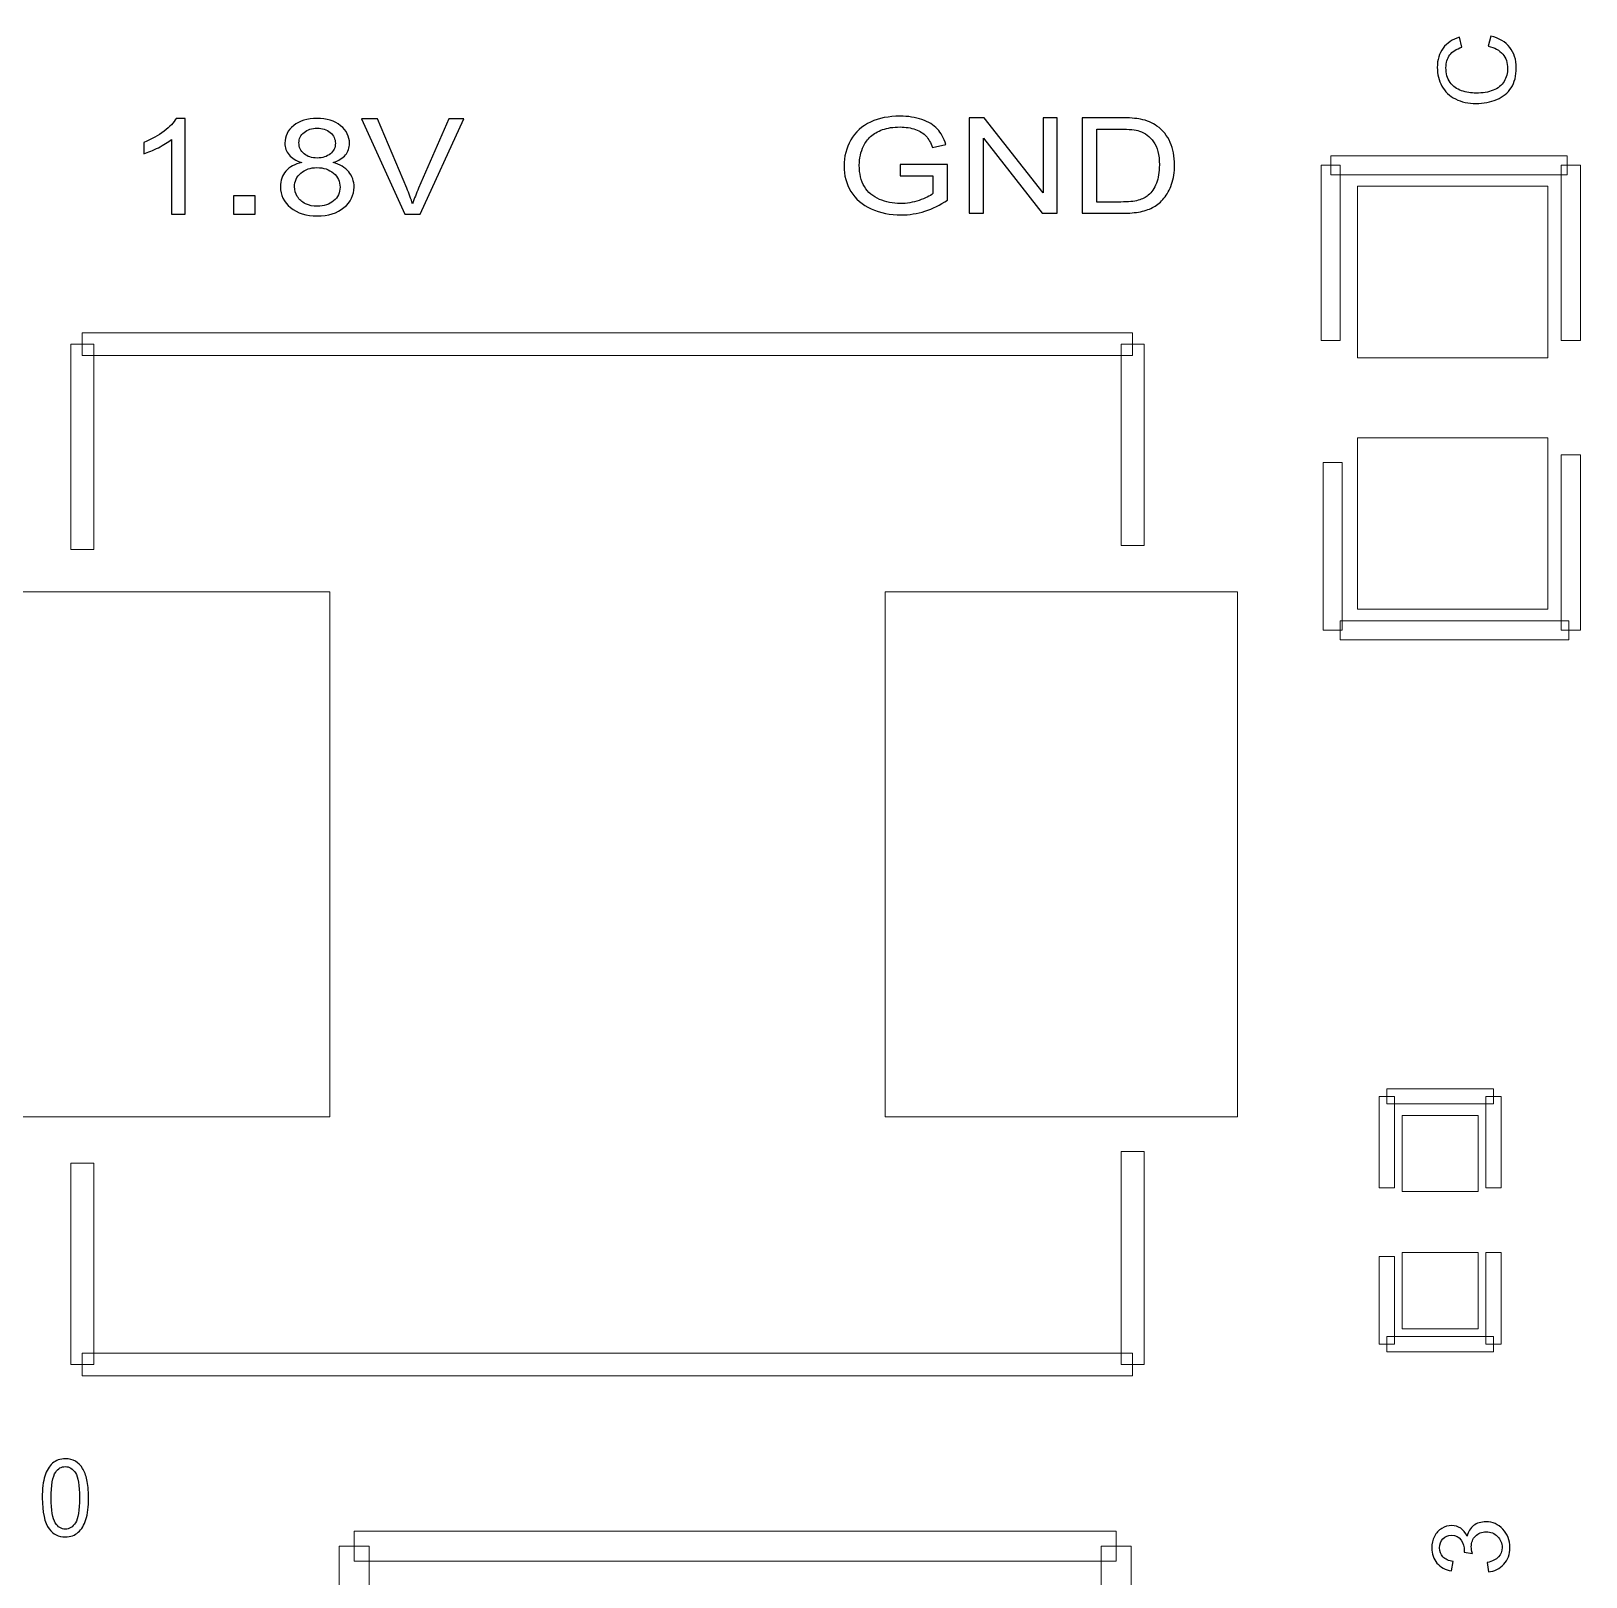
# Model space of a CAD drawing. Header units: millimetres. Extents: x -86 to 67, y -55 to 52.
# Drawn here: x -39.84 to -29.48, y -35.73 to -25.42 of the extents above; entities that cross this region are included whole.
import ezdxf

# ---------------------------------------------------------------- set-up
doc = ezdxf.new("R2010")
doc.units = ezdxf.units.MM
doc.header["$MEASUREMENT"] = 0
for name, color, linetype in [('BG_OUTLINE', 7, 'Continuous'), ('BG_SILKSCREEN_TOP', 7, 'Continuous'), ('PG_SILKSCREEN_TOP', 7, 'Continuous'), ('PIN_TOP', 7, 'Continuous'), ('RD_SILKSCREEN_TOP', 7, 'Continuous')]:
    doc.layers.add(name, color=color, linetype=linetype)

msp = doc.modelspace()

# ---------------------------------------------------------------- linework, layer by layer
at = {"layer": 'BG_OUTLINE', "color": 3, "lineweight": 9}
msp.add_open_spline([(-60.0926, 34.7331), (-60.0926, 34.7331), (63.7724, 34.7331), (63.7724, 34.7331), (63.7724, 34.7331), (64.585, 34.7336), (65.3646, 34.4113), (65.9396, 33.837), (65.9396, 33.837), (66.5146, 33.2627), (66.8379, 32.4797), (66.8384, 31.667), (66.8384, 31.667), (66.8384, 31.667), (66.8412, -52.28), (66.8412, -52.28), (66.8412, -52.28), (66.8412, -52.28), (66.8384, -52.1933), (66.8384, -52.1933), (66.8384, -52.1933), (66.8389, -53.006), (66.5166, -53.7856), (65.9424, -54.3606), (65.9424, -54.3606), (65.3681, -54.9356), (64.585, -55.2589), (63.7724, -55.2594), (63.7724, -55.2594), (63.7724, -55.2594), (-60.1869, -55.2594), (-60.1869, -55.2594), (-60.1869, -55.2594), (-60.1869, -55.2594), (-60.0853, -55.2518), (-60.0853, -55.2518), (-60.0853, -55.2518), (-60.8979, -55.2523), (-61.6775, -54.9299), (-62.2525, -54.3557), (-62.2525, -54.3557), (-62.8275, -53.7814), (-63.1508, -52.9984), (-63.1513, -52.1857), (-63.1513, -52.1857), (-63.1513, -52.1857), (-63.1587, 31.667), (-63.1587, 31.667), (-63.1587, 31.667), (-63.1592, 32.4797), (-62.8369, 33.2593), (-62.2626, 33.8343), (-62.2626, 33.8343), (-61.6883, 34.4093), (-60.9053, 34.7326), (-60.0926, 34.7331)], degree=3, knots=[0, 0, 0, 0, 0.0714286, 0.0714286, 0.0714286, 0.0714286, 0.1428571, 0.1428571, 0.1428571, 0.1428571, 0.2142857, 0.2142857, 0.2142857, 0.2142857, 0.2857143, 0.2857143, 0.2857143, 0.2857143, 0.3571429, 0.3571429, 0.3571429, 0.3571429, 0.4285714, 0.4285714, 0.4285714, 0.4285714, 0.5, 0.5, 0.5, 0.5, 0.5714286, 0.5714286, 0.5714286, 0.5714286, 0.6428571, 0.6428571, 0.6428571, 0.6428571, 0.7142857, 0.7142857, 0.7142857, 0.7142857, 0.7857143, 0.7857143, 0.7857143, 0.7857143, 0.8571429, 0.8571429, 0.8571429, 0.8571429, 0.9285714, 0.9285714, 0.9285714, 0.9285714, 1, 1, 1, 1], dxfattribs=at)
at = {"layer": 'BG_SILKSCREEN_TOP', "color": 2}
for points, knots in [([(-38.8134, -26.6455), (-38.8134, -26.6455), (-38.9049, -26.6455), (-38.9049, -26.6455), (-38.9049, -26.6455), (-38.9049, -26.6455), (-38.9049, -26.1477), (-38.9049, -26.1477), (-38.9049, -26.1477), (-38.9269, -26.1656), (-38.9558, -26.1835), (-38.9916, -26.2014), (-38.9916, -26.2014), (-39.0274, -26.2194), (-39.0595, -26.2329), (-39.088, -26.2417), (-39.088, -26.2417), (-39.088, -26.2417), (-39.088, -26.1663), (-39.088, -26.1663), (-39.088, -26.1663), (-39.0368, -26.1457), (-38.9921, -26.1208), (-38.9538, -26.0917), (-38.9538, -26.0917), (-38.9156, -26.0623), (-38.8883, -26.034), (-38.8723, -26.0065), (-38.8723, -26.0065), (-38.8723, -26.0065), (-38.8134, -26.0065), (-38.8134, -26.0065), (-38.8134, -26.0065), (-38.8134, -26.0065), (-38.8134, -26.6455), (-38.8134, -26.6455)], [0, 0, 0, 0, 0.1111111, 0.1111111, 0.1111111, 0.1111111, 0.2222222, 0.2222222, 0.2222222, 0.2222222, 0.3333333, 0.3333333, 0.3333333, 0.3333333, 0.4444444, 0.4444444, 0.4444444, 0.4444444, 0.5555556, 0.5555556, 0.5555556, 0.5555556, 0.6666667, 0.6666667, 0.6666667, 0.6666667, 0.7777778, 0.7777778, 0.7777778, 0.7777778, 0.8888889, 0.8888889, 0.8888889, 0.8888889, 1, 1, 1, 1]), ([(-38.0363, -26.3004), (-38.0742, -26.2886), (-38.1023, -26.2717), (-38.1208, -26.2496), (-38.1208, -26.2496), (-38.139, -26.2277), (-38.1482, -26.2013), (-38.1482, -26.1706), (-38.1482, -26.1706), (-38.1482, -26.1242), (-38.1288, -26.0854), (-38.0897, -26.0539), (-38.0897, -26.0539), (-38.0507, -26.0223), (-37.9989, -26.0065), (-37.9342, -26.0065), (-37.9342, -26.0065), (-37.8691, -26.0065), (-37.8167, -26.0226), (-37.7769, -26.0549), (-37.7769, -26.0549), (-37.7374, -26.0872), (-37.7176, -26.1265), (-37.7176, -26.1728), (-37.7176, -26.1728), (-37.7176, -26.2023), (-37.7266, -26.228), (-37.7447, -26.2499), (-37.7447, -26.2499), (-37.7628, -26.2717), (-37.7903, -26.2886), (-37.8273, -26.3004), (-37.8273, -26.3004), (-37.7816, -26.3132), (-37.7468, -26.3336), (-37.7228, -26.3621), (-37.7228, -26.3621), (-37.699, -26.3904), (-37.687, -26.4243), (-37.687, -26.4636), (-37.687, -26.4636), (-37.687, -26.5181), (-37.7095, -26.5637), (-37.7545, -26.6008), (-37.7545, -26.6008), (-37.7996, -26.6378), (-37.859, -26.6563), (-37.9326, -26.6563), (-37.9326, -26.6563), (-38.0063, -26.6563), (-38.0654, -26.6378), (-38.1105, -26.6006), (-38.1105, -26.6006), (-38.1556, -26.5634), (-38.1782, -26.517), (-38.1782, -26.4615), (-38.1782, -26.4615), (-38.1782, -26.4201), (-38.1659, -26.3855), (-38.1412, -26.3575), (-38.1412, -26.3575), (-38.1167, -26.3296), (-38.0817, -26.3105), (-38.0363, -26.3004)], [0, 0, 0, 0, 0.0625, 0.0625, 0.0625, 0.0625, 0.125, 0.125, 0.125, 0.125, 0.1875, 0.1875, 0.1875, 0.1875, 0.25, 0.25, 0.25, 0.25, 0.3125, 0.3125, 0.3125, 0.3125, 0.375, 0.375, 0.375, 0.375, 0.4375, 0.4375, 0.4375, 0.4375, 0.5, 0.5, 0.5, 0.5, 0.5625, 0.5625, 0.5625, 0.5625, 0.625, 0.625, 0.625, 0.625, 0.6875, 0.6875, 0.6875, 0.6875, 0.75, 0.75, 0.75, 0.75, 0.8125, 0.8125, 0.8125, 0.8125, 0.875, 0.875, 0.875, 0.875, 0.9375, 0.9375, 0.9375, 0.9375, 1, 1, 1, 1]), ([(-37.348, -26.6455), (-37.348, -26.6455), (-37.6367, -26.0091), (-37.6367, -26.0091), (-37.6367, -26.0091), (-37.6367, -26.0091), (-37.5299, -26.0091), (-37.5299, -26.0091), (-37.5299, -26.0091), (-37.5299, -26.0091), (-37.3361, -26.4714), (-37.3361, -26.4714), (-37.3361, -26.4714), (-37.3206, -26.5084), (-37.3076, -26.5433), (-37.2971, -26.5756), (-37.2971, -26.5756), (-37.2855, -26.5409), (-37.2721, -26.5062), (-37.2568, -26.4714), (-37.2568, -26.4714), (-37.2568, -26.4714), (-37.0555, -26.0091), (-37.0555, -26.0091), (-37.0555, -26.0091), (-37.0555, -26.0091), (-36.9548, -26.0091), (-36.9548, -26.0091), (-36.9548, -26.0091), (-36.9548, -26.0091), (-37.2468, -26.6455), (-37.2468, -26.6455), (-37.2468, -26.6455), (-37.2468, -26.6455), (-37.348, -26.6455), (-37.348, -26.6455)], [0, 0, 0, 0, 0.1111111, 0.1111111, 0.1111111, 0.1111111, 0.2222222, 0.2222222, 0.2222222, 0.2222222, 0.3333333, 0.3333333, 0.3333333, 0.3333333, 0.4444444, 0.4444444, 0.4444444, 0.4444444, 0.5555556, 0.5555556, 0.5555556, 0.5555556, 0.6666667, 0.6666667, 0.6666667, 0.6666667, 0.7777778, 0.7777778, 0.7777778, 0.7777778, 0.8888889, 0.8888889, 0.8888889, 0.8888889, 1, 1, 1, 1]), ([(-34.0478, -26.389), (-34.0478, -26.389), (-34.0478, -26.3145), (-34.0478, -26.3145), (-34.0478, -26.3145), (-34.0478, -26.3145), (-33.7321, -26.3141), (-33.7321, -26.3141), (-33.7321, -26.3141), (-33.7321, -26.3141), (-33.7321, -26.5501), (-33.7321, -26.5501), (-33.7321, -26.5501), (-33.7805, -26.5831), (-33.8305, -26.6079), (-33.882, -26.6246), (-33.882, -26.6246), (-33.9336, -26.6412), (-33.9865, -26.6495), (-34.0406, -26.6495), (-34.0406, -26.6495), (-34.1139, -26.6495), (-34.1805, -26.6362), (-34.2403, -26.6094), (-34.2403, -26.6094), (-34.3001, -26.5827), (-34.3452, -26.5439), (-34.3758, -26.4933), (-34.3758, -26.4933), (-34.4064, -26.4427), (-34.4216, -26.3861), (-34.4216, -26.3235), (-34.4216, -26.3235), (-34.4216, -26.2616), (-34.4064, -26.2038), (-34.376, -26.1502), (-34.376, -26.1502), (-34.3458, -26.0964), (-34.302, -26.0566), (-34.2451, -26.0305), (-34.2451, -26.0305), (-34.1882, -26.0045), (-34.1225, -25.9915), (-34.0483, -25.9915), (-34.0483, -25.9915), (-33.9945, -25.9915), (-33.9458, -25.9989), (-33.9022, -26.0139), (-33.9022, -26.0139), (-33.8586, -26.0287), (-33.8244, -26.0494), (-33.7998, -26.0761), (-33.7998, -26.0761), (-33.775, -26.1028), (-33.7562, -26.1375), (-33.7432, -26.1803), (-33.7432, -26.1803), (-33.7432, -26.1803), (-33.8322, -26.2012), (-33.8322, -26.2012), (-33.8322, -26.2012), (-33.8435, -26.1687), (-33.8573, -26.1432), (-33.8738, -26.1247), (-33.8738, -26.1247), (-33.8905, -26.1062), (-33.9142, -26.0914), (-33.9452, -26.0803), (-33.9452, -26.0803), (-33.9759, -26.0691), (-34.0103, -26.0635), (-34.0478, -26.0635), (-34.0478, -26.0635), (-34.0929, -26.0635), (-34.1319, -26.0694), (-34.1647, -26.0811), (-34.1647, -26.0811), (-34.1977, -26.0929), (-34.2241, -26.1083), (-34.2445, -26.1274), (-34.2445, -26.1274), (-34.2645, -26.1465), (-34.2802, -26.1674), (-34.2914, -26.1903), (-34.2914, -26.1903), (-34.3104, -26.2296), (-34.3199, -26.2723), (-34.3199, -26.3184), (-34.3199, -26.3184), (-34.3199, -26.3751), (-34.3084, -26.4225), (-34.2856, -26.4608), (-34.2856, -26.4608), (-34.2626, -26.499), (-34.2294, -26.5273), (-34.1855, -26.5458), (-34.1855, -26.5458), (-34.1419, -26.5643), (-34.0955, -26.5737), (-34.0464, -26.5737), (-34.0464, -26.5737), (-34.0035, -26.5737), (-33.9618, -26.5665), (-33.9213, -26.5525), (-33.9213, -26.5525), (-33.8805, -26.5385), (-33.8497, -26.5236), (-33.8287, -26.5076), (-33.8287, -26.5076), (-33.8287, -26.5076), (-33.8287, -26.389), (-33.8287, -26.389), (-33.8287, -26.389), (-33.8287, -26.389), (-34.0478, -26.389), (-34.0478, -26.389)], [0, 0, 0, 0, 0.0344828, 0.0344828, 0.0344828, 0.0344828, 0.0689655, 0.0689655, 0.0689655, 0.0689655, 0.1034483, 0.1034483, 0.1034483, 0.1034483, 0.137931, 0.137931, 0.137931, 0.137931, 0.1724138, 0.1724138, 0.1724138, 0.1724138, 0.2068966, 0.2068966, 0.2068966, 0.2068966, 0.2413793, 0.2413793, 0.2413793, 0.2413793, 0.2758621, 0.2758621, 0.2758621, 0.2758621, 0.3103448, 0.3103448, 0.3103448, 0.3103448, 0.3448276, 0.3448276, 0.3448276, 0.3448276, 0.3793103, 0.3793103, 0.3793103, 0.3793103, 0.4137931, 0.4137931, 0.4137931, 0.4137931, 0.4482759, 0.4482759, 0.4482759, 0.4482759, 0.4827586, 0.4827586, 0.4827586, 0.4827586, 0.5172414, 0.5172414, 0.5172414, 0.5172414, 0.5517241, 0.5517241, 0.5517241, 0.5517241, 0.5862069, 0.5862069, 0.5862069, 0.5862069, 0.6206897, 0.6206897, 0.6206897, 0.6206897, 0.6551724, 0.6551724, 0.6551724, 0.6551724, 0.6896552, 0.6896552, 0.6896552, 0.6896552, 0.7241379, 0.7241379, 0.7241379, 0.7241379, 0.7586207, 0.7586207, 0.7586207, 0.7586207, 0.7931034, 0.7931034, 0.7931034, 0.7931034, 0.8275862, 0.8275862, 0.8275862, 0.8275862, 0.862069, 0.862069, 0.862069, 0.862069, 0.8965517, 0.8965517, 0.8965517, 0.8965517, 0.9310345, 0.9310345, 0.9310345, 0.9310345, 0.9655172, 0.9655172, 0.9655172, 0.9655172, 1, 1, 1, 1]), ([(-33.5877, -26.6387), (-33.5877, -26.6387), (-33.5877, -26.0023), (-33.5877, -26.0023), (-33.5877, -26.0023), (-33.5877, -26.0023), (-33.4865, -26.0023), (-33.4865, -26.0023), (-33.4865, -26.0023), (-33.4865, -26.0023), (-33.0949, -26.5019), (-33.0949, -26.5019), (-33.0949, -26.5019), (-33.0949, -26.5019), (-33.0949, -26.0023), (-33.0949, -26.0023), (-33.0949, -26.0023), (-33.0949, -26.0023), (-33.0003, -26.0023), (-33.0003, -26.0023), (-33.0003, -26.0023), (-33.0003, -26.0023), (-33.0003, -26.6387), (-33.0003, -26.6387), (-33.0003, -26.6387), (-33.0003, -26.6387), (-33.1016, -26.6387), (-33.1016, -26.6387), (-33.1016, -26.6387), (-33.1016, -26.6387), (-33.493, -26.1386), (-33.493, -26.1386), (-33.493, -26.1386), (-33.493, -26.1386), (-33.493, -26.6387), (-33.493, -26.6387), (-33.493, -26.6387), (-33.493, -26.6387), (-33.5877, -26.6387), (-33.5877, -26.6387)], [0, 0, 0, 0, 0.1, 0.1, 0.1, 0.1, 0.2, 0.2, 0.2, 0.2, 0.3, 0.3, 0.3, 0.3, 0.4, 0.4, 0.4, 0.4, 0.5, 0.5, 0.5, 0.5, 0.6, 0.6, 0.6, 0.6, 0.7, 0.7, 0.7, 0.7, 0.8, 0.8, 0.8, 0.8, 0.9, 0.9, 0.9, 0.9, 1, 1, 1, 1]), ([(-32.8345, -26.6387), (-32.8345, -26.6387), (-32.8345, -26.0023), (-32.8345, -26.0023), (-32.8345, -26.0023), (-32.8345, -26.0023), (-32.5779, -26.0023), (-32.5779, -26.0023), (-32.5779, -26.0023), (-32.5199, -26.0023), (-32.4756, -26.0054), (-32.445, -26.0115), (-32.445, -26.0115), (-32.4024, -26.0198), (-32.3659, -26.0351), (-32.3357, -26.057), (-32.3357, -26.057), (-32.2965, -26.0854), (-32.267, -26.1216), (-32.2475, -26.1658), (-32.2475, -26.1658), (-32.228, -26.2099), (-32.2183, -26.2603), (-32.2183, -26.317), (-32.2183, -26.317), (-32.2183, -26.3653), (-32.2248, -26.4082), (-32.2382, -26.4455), (-32.2382, -26.4455), (-32.2514, -26.4828), (-32.2682, -26.5138), (-32.289, -26.5382), (-32.289, -26.5382), (-32.3096, -26.5627), (-32.3322, -26.582), (-32.3568, -26.5959), (-32.3568, -26.5959), (-32.3813, -26.61), (-32.4111, -26.6206), (-32.4457, -26.6279), (-32.4457, -26.6279), (-32.4807, -26.6351), (-32.5206, -26.6387), (-32.5655, -26.6387), (-32.5655, -26.6387), (-32.5655, -26.6387), (-32.8345, -26.6387), (-32.8345, -26.6387)], [0, 0, 0, 0, 0.0833333, 0.0833333, 0.0833333, 0.0833333, 0.1666667, 0.1666667, 0.1666667, 0.1666667, 0.25, 0.25, 0.25, 0.25, 0.3333333, 0.3333333, 0.3333333, 0.3333333, 0.4166667, 0.4166667, 0.4166667, 0.4166667, 0.5, 0.5, 0.5, 0.5, 0.5833333, 0.5833333, 0.5833333, 0.5833333, 0.6666667, 0.6666667, 0.6666667, 0.6666667, 0.75, 0.75, 0.75, 0.75, 0.8333333, 0.8333333, 0.8333333, 0.8333333, 0.9166667, 0.9166667, 0.9166667, 0.9166667, 1, 1, 1, 1]), ([(-38.0546, -26.168), (-38.0546, -26.198), (-38.0432, -26.2226), (-38.0207, -26.2417), (-38.0207, -26.2417), (-37.9979, -26.2609), (-37.9684, -26.2705), (-37.9321, -26.2705), (-37.9321, -26.2705), (-37.8969, -26.2705), (-37.8679, -26.261), (-37.8453, -26.242), (-37.8453, -26.242), (-37.8228, -26.2231), (-37.8117, -26.1998), (-37.8117, -26.1724), (-37.8117, -26.1724), (-37.8117, -26.1437), (-37.8231, -26.1197), (-37.8464, -26.1001), (-37.8464, -26.1001), (-37.8697, -26.0805), (-37.8985, -26.0708), (-37.9332, -26.0708), (-37.9332, -26.0708), (-37.9681, -26.0708), (-37.997, -26.0804), (-38.0201, -26.0994), (-38.0201, -26.0994), (-38.0432, -26.1185), (-38.0546, -26.1414), (-38.0546, -26.168)], [0, 0, 0, 0, 0.125, 0.125, 0.125, 0.125, 0.25, 0.25, 0.25, 0.25, 0.375, 0.375, 0.375, 0.375, 0.5, 0.5, 0.5, 0.5, 0.625, 0.625, 0.625, 0.625, 0.75, 0.75, 0.75, 0.75, 0.875, 0.875, 0.875, 0.875, 1, 1, 1, 1]), ([(-32.7359, -26.5636), (-32.7359, -26.5636), (-32.5768, -26.5636), (-32.5768, -26.5636), (-32.5768, -26.5636), (-32.5276, -26.5636), (-32.489, -26.5597), (-32.461, -26.5519), (-32.461, -26.5519), (-32.4331, -26.544), (-32.4108, -26.5331), (-32.3942, -26.5188), (-32.3942, -26.5188), (-32.3708, -26.499), (-32.3525, -26.472), (-32.3395, -26.4384), (-32.3395, -26.4384), (-32.3265, -26.4046), (-32.3199, -26.3639), (-32.3199, -26.3157), (-32.3199, -26.3157), (-32.3199, -26.2492), (-32.3327, -26.1981), (-32.3582, -26.1623), (-32.3582, -26.1623), (-32.384, -26.1265), (-32.4151, -26.1026), (-32.4516, -26.0905), (-32.4516, -26.0905), (-32.4781, -26.0817), (-32.5207, -26.0774), (-32.5792, -26.0774), (-32.5792, -26.0774), (-32.5792, -26.0774), (-32.7359, -26.0774), (-32.7359, -26.0774), (-32.7359, -26.0774), (-32.7359, -26.0774), (-32.7359, -26.5636), (-32.7359, -26.5636)], [0, 0, 0, 0, 0.1, 0.1, 0.1, 0.1, 0.2, 0.2, 0.2, 0.2, 0.3, 0.3, 0.3, 0.3, 0.4, 0.4, 0.4, 0.4, 0.5, 0.5, 0.5, 0.5, 0.6, 0.6, 0.6, 0.6, 0.7, 0.7, 0.7, 0.7, 0.8, 0.8, 0.8, 0.8, 0.9, 0.9, 0.9, 0.9, 1, 1, 1, 1]), ([(-38.0842, -26.4619), (-38.0842, -26.4841), (-38.078, -26.5058), (-38.0655, -26.5265), (-38.0655, -26.5265), (-38.0532, -26.5474), (-38.0348, -26.5636), (-38.0104, -26.575), (-38.0104, -26.575), (-37.9859, -26.5864), (-37.9598, -26.5922), (-37.9316, -26.5922), (-37.9316, -26.5922), (-37.8878, -26.5922), (-37.8518, -26.5802), (-37.8233, -26.556), (-37.8233, -26.556), (-37.7948, -26.532), (-37.7805, -26.5015), (-37.7805, -26.4644), (-37.7805, -26.4644), (-37.7805, -26.4268), (-37.7952, -26.3957), (-37.8245, -26.3711), (-37.8245, -26.3711), (-37.8539, -26.3465), (-37.8906, -26.3342), (-37.9347, -26.3342), (-37.9347, -26.3342), (-37.9778, -26.3342), (-38.0133, -26.3464), (-38.0416, -26.3707), (-38.0416, -26.3707), (-38.0699, -26.3951), (-38.0842, -26.4255), (-38.0842, -26.4619)], [0, 0, 0, 0, 0.1111111, 0.1111111, 0.1111111, 0.1111111, 0.2222222, 0.2222222, 0.2222222, 0.2222222, 0.3333333, 0.3333333, 0.3333333, 0.3333333, 0.4444444, 0.4444444, 0.4444444, 0.4444444, 0.5555556, 0.5555556, 0.5555556, 0.5555556, 0.6666667, 0.6666667, 0.6666667, 0.6666667, 0.7777778, 0.7777778, 0.7777778, 0.7777778, 0.8888889, 0.8888889, 0.8888889, 0.8888889, 1, 1, 1, 1]), ([(-38.4908, -26.6455), (-38.4908, -26.6455), (-38.4908, -26.5218), (-38.4908, -26.5218), (-38.4908, -26.5218), (-38.4908, -26.5218), (-38.346, -26.5218), (-38.346, -26.5218), (-38.346, -26.5218), (-38.346, -26.5218), (-38.346, -26.6455), (-38.346, -26.6455), (-38.346, -26.6455), (-38.346, -26.6455), (-38.4908, -26.6455), (-38.4908, -26.6455)], [0, 0, 0, 0, 0.25, 0.25, 0.25, 0.25, 0.5, 0.5, 0.5, 0.5, 0.75, 0.75, 0.75, 0.75, 1, 1, 1, 1])]:
    msp.add_open_spline(points, degree=3, knots=knots, dxfattribs=at)
at = {"layer": 'PG_SILKSCREEN_TOP', "color": 6, "lineweight": 9}
for points in [[(-31.114, -27.487), (-31.114, -27.487), (-31.241, -27.487), (-31.241, -27.487), (-31.241, -27.487), (-31.241, -27.487), (-31.241, -26.3186), (-31.241, -26.3186), (-31.241, -26.3186), (-31.241, -26.3186), (-31.114, -26.3186), (-31.114, -26.3186), (-31.114, -26.3186), (-31.114, -26.3186), (-31.114, -27.487), (-31.114, -27.487)], [(-31.1775, -26.3821), (-31.1775, -26.3821), (-31.1775, -26.2551), (-31.1775, -26.2551), (-31.1775, -26.2551), (-31.1775, -26.2551), (-29.6027, -26.2551), (-29.6027, -26.2551), (-29.6027, -26.2551), (-29.6027, -26.2551), (-29.6027, -26.3821), (-29.6027, -26.3821), (-29.6027, -26.3821), (-29.6027, -26.3821), (-31.1775, -26.3821), (-31.1775, -26.3821)], [(-29.6408, -26.3186), (-29.6408, -26.3186), (-29.5138, -26.3186), (-29.5138, -26.3186), (-29.5138, -26.3186), (-29.5138, -26.3186), (-29.5138, -27.487), (-29.5138, -27.487), (-29.5138, -27.487), (-29.5138, -27.487), (-29.6408, -27.487), (-29.6408, -27.487), (-29.6408, -27.487), (-29.6408, -27.487), (-29.6408, -26.3186), (-29.6408, -26.3186)], [(-39.4986, -27.5871), (-39.4986, -27.5871), (-39.4986, -27.4347), (-39.4986, -27.4347), (-39.4986, -27.4347), (-39.4986, -27.4347), (-32.4983, -27.4347), (-32.4983, -27.4347), (-32.4983, -27.4347), (-32.4983, -27.4347), (-32.4983, -27.5871), (-32.4983, -27.5871), (-32.4983, -27.5871), (-32.4983, -27.5871), (-39.4986, -27.5871), (-39.4986, -27.5871)], [(-39.4224, -28.8789), (-39.4224, -28.8789), (-39.5748, -28.8789), (-39.5748, -28.8789), (-39.5748, -28.8789), (-39.5748, -28.8789), (-39.5748, -27.5109), (-39.5748, -27.5109), (-39.5748, -27.5109), (-39.5748, -27.5109), (-39.4224, -27.5109), (-39.4224, -27.5109), (-39.4224, -27.5109), (-39.4224, -27.5109), (-39.4224, -28.8789), (-39.4224, -28.8789)], [(-32.5745, -27.5109), (-32.5745, -27.5109), (-32.4221, -27.5109), (-32.4221, -27.5109), (-32.4221, -27.5109), (-32.4221, -27.5109), (-32.4221, -28.8535), (-32.4221, -28.8535), (-32.4221, -28.8535), (-32.4221, -28.8535), (-32.5745, -28.8535), (-32.5745, -28.8535), (-32.5745, -28.8535), (-32.5745, -28.8535), (-32.5745, -27.5109), (-32.5745, -27.5109)], [(-29.5138, -29.4174), (-29.5138, -29.4174), (-29.6408, -29.4174), (-29.6408, -29.4174), (-29.6408, -29.4174), (-29.6408, -29.4174), (-29.6408, -28.249), (-29.6408, -28.249), (-29.6408, -28.249), (-29.6408, -28.249), (-29.5138, -28.249), (-29.5138, -28.249), (-29.5138, -28.249), (-29.5138, -28.249), (-29.5138, -29.4174), (-29.5138, -29.4174)], [(-31.2283, -28.2998), (-31.2283, -28.2998), (-31.1013, -28.2998), (-31.1013, -28.2998), (-31.1013, -28.2998), (-31.1013, -28.2998), (-31.1013, -29.4174), (-31.1013, -29.4174), (-31.1013, -29.4174), (-31.1013, -29.4174), (-31.2283, -29.4174), (-31.2283, -29.4174), (-31.2283, -29.4174), (-31.2283, -29.4174), (-31.2283, -28.2998), (-31.2283, -28.2998)], [(-31.114, -29.4809), (-31.114, -29.4809), (-31.114, -29.3539), (-31.114, -29.3539), (-31.114, -29.3539), (-31.114, -29.3539), (-29.59, -29.3539), (-29.59, -29.3539), (-29.59, -29.3539), (-29.59, -29.3539), (-29.59, -29.4809), (-29.59, -29.4809), (-29.59, -29.4809), (-29.59, -29.4809), (-31.114, -29.4809), (-31.114, -29.4809)], [(-30.855, -32.5238), (-30.855, -32.5238), (-30.7534, -32.5238), (-30.7534, -32.5238), (-30.7534, -32.5238), (-30.7534, -32.5238), (-30.7534, -33.1334), (-30.7534, -33.1334), (-30.7534, -33.1334), (-30.7534, -33.1334), (-30.855, -33.1334), (-30.855, -33.1334), (-30.855, -33.1334), (-30.855, -33.1334), (-30.855, -32.5238), (-30.855, -32.5238)], [(-30.093, -32.473), (-30.093, -32.473), (-30.093, -32.5746), (-30.093, -32.5746), (-30.093, -32.5746), (-30.093, -32.5746), (-30.8042, -32.5746), (-30.8042, -32.5746), (-30.8042, -32.5746), (-30.8042, -32.5746), (-30.8042, -32.473), (-30.8042, -32.473), (-30.8042, -32.473), (-30.8042, -32.473), (-30.093, -32.473), (-30.093, -32.473)], [(-30.1438, -32.5238), (-30.1438, -32.5238), (-30.0422, -32.5238), (-30.0422, -32.5238), (-30.0422, -32.5238), (-30.0422, -32.5238), (-30.0422, -33.1334), (-30.0422, -33.1334), (-30.0422, -33.1334), (-30.0422, -33.1334), (-30.1438, -33.1334), (-30.1438, -33.1334), (-30.1438, -33.1334), (-30.1438, -33.1334), (-30.1438, -32.5238), (-30.1438, -32.5238)], [(-32.5745, -32.8921), (-32.5745, -32.8921), (-32.4221, -32.8921), (-32.4221, -32.8921), (-32.4221, -32.8921), (-32.4221, -32.8921), (-32.4221, -34.311), (-32.4221, -34.311), (-32.4221, -34.311), (-32.4221, -34.311), (-32.5745, -34.311), (-32.5745, -34.311), (-32.5745, -34.311), (-32.5745, -34.311), (-32.5745, -32.8921), (-32.5745, -32.8921)], [(-39.4224, -34.311), (-39.4224, -34.311), (-39.5748, -34.311), (-39.5748, -34.311), (-39.5748, -34.311), (-39.5748, -34.311), (-39.5748, -32.9683), (-39.5748, -32.9683), (-39.5748, -32.9683), (-39.5748, -32.9683), (-39.4224, -32.9683), (-39.4224, -32.9683), (-39.4224, -32.9683), (-39.4224, -32.9683), (-39.4224, -34.311), (-39.4224, -34.311)], [(-30.1438, -33.5652), (-30.1438, -33.5652), (-30.0422, -33.5652), (-30.0422, -33.5652), (-30.0422, -33.5652), (-30.0422, -33.5652), (-30.0422, -34.1748), (-30.0422, -34.1748), (-30.0422, -34.1748), (-30.0422, -34.1748), (-30.1438, -34.1748), (-30.1438, -34.1748), (-30.1438, -34.1748), (-30.1438, -34.1748), (-30.1438, -33.5652), (-30.1438, -33.5652)], [(-30.7534, -34.1748), (-30.7534, -34.1748), (-30.855, -34.1748), (-30.855, -34.1748), (-30.855, -34.1748), (-30.855, -34.1748), (-30.855, -33.5906), (-30.855, -33.5906), (-30.855, -33.5906), (-30.855, -33.5906), (-30.7534, -33.5906), (-30.7534, -33.5906), (-30.7534, -33.5906), (-30.7534, -33.5906), (-30.7534, -34.1748), (-30.7534, -34.1748)], [(-30.093, -34.124), (-30.093, -34.124), (-30.093, -34.2256), (-30.093, -34.2256), (-30.093, -34.2256), (-30.093, -34.2256), (-30.8042, -34.2256), (-30.8042, -34.2256), (-30.8042, -34.2256), (-30.8042, -34.2256), (-30.8042, -34.124), (-30.8042, -34.124), (-30.8042, -34.124), (-30.8042, -34.124), (-30.093, -34.124), (-30.093, -34.124)], [(-32.4983, -34.2348), (-32.4983, -34.2348), (-32.4983, -34.3872), (-32.4983, -34.3872), (-32.4983, -34.3872), (-32.4983, -34.3872), (-39.4986, -34.3872), (-39.4986, -34.3872), (-39.4986, -34.3872), (-39.4986, -34.3872), (-39.4986, -34.2348), (-39.4986, -34.2348), (-39.4986, -34.2348), (-39.4986, -34.2348), (-32.4983, -34.2348), (-32.4983, -34.2348)], [(-37.6876, -35.621), (-37.6876, -35.621), (-37.6876, -35.4211), (-37.6876, -35.4211), (-37.6876, -35.4211), (-37.6876, -35.4211), (-32.6076, -35.4211), (-32.6076, -35.4211), (-32.6076, -35.4211), (-32.6076, -35.4211), (-32.6076, -35.621), (-32.6076, -35.621), (-32.6076, -35.621), (-32.6076, -35.621), (-37.6876, -35.621), (-37.6876, -35.621)], [(-37.5876, -38.061), (-37.5876, -38.061), (-37.7875, -38.061), (-37.7875, -38.061), (-37.7875, -38.061), (-37.7875, -38.061), (-37.7875, -35.521), (-37.7875, -35.521), (-37.7875, -35.521), (-37.7875, -35.521), (-37.5876, -35.521), (-37.5876, -35.521), (-37.5876, -35.521), (-37.5876, -35.521), (-37.5876, -38.061), (-37.5876, -38.061)], [(-32.7075, -35.521), (-32.7075, -35.521), (-32.5076, -35.521), (-32.5076, -35.521), (-32.5076, -35.521), (-32.5076, -35.521), (-32.5076, -38.061), (-32.5076, -38.061), (-32.5076, -38.061), (-32.5076, -38.061), (-32.7075, -38.061), (-32.7075, -38.061), (-32.7075, -38.061), (-32.7075, -38.061), (-32.7075, -35.521), (-32.7075, -35.521)]]:
    msp.add_open_spline(points, degree=3, knots=[0, 0, 0, 0, 0.25, 0.25, 0.25, 0.25, 0.5, 0.5, 0.5, 0.5, 0.75, 0.75, 0.75, 0.75, 1, 1, 1, 1], dxfattribs=at)
at = {"layer": 'PIN_TOP', "lineweight": 9}
for points in [[(-29.7297, -27.6013), (-29.7297, -27.6013), (-30.9997, -27.6013), (-30.9997, -27.6013), (-30.9997, -27.6013), (-30.9997, -27.6013), (-30.9997, -26.4583), (-30.9997, -26.4583), (-30.9997, -26.4583), (-30.9997, -26.4583), (-29.7297, -26.4583), (-29.7297, -26.4583), (-29.7297, -26.4583), (-29.7297, -26.4583), (-29.7297, -27.6013), (-29.7297, -27.6013)], [(-29.7297, -29.2777), (-29.7297, -29.2777), (-30.9997, -29.2777), (-30.9997, -29.2777), (-30.9997, -29.2777), (-30.9997, -29.2777), (-30.9997, -28.1347), (-30.9997, -28.1347), (-30.9997, -28.1347), (-30.9997, -28.1347), (-29.7297, -28.1347), (-29.7297, -28.1347), (-29.7297, -28.1347), (-29.7297, -28.1347), (-29.7297, -29.2777), (-29.7297, -29.2777)], [(-40.1981, -32.661), (-40.1981, -32.661), (-40.1981, -29.1609), (-40.1981, -29.1609), (-40.1981, -29.1609), (-40.1981, -29.1609), (-37.8486, -29.1609), (-37.8486, -29.1609), (-37.8486, -29.1609), (-37.8486, -29.1609), (-37.8486, -32.661), (-37.8486, -32.661), (-37.8486, -32.661), (-37.8486, -32.661), (-40.1981, -32.661), (-40.1981, -32.661)], [(-34.1483, -32.661), (-34.1483, -32.661), (-34.1483, -29.1609), (-34.1483, -29.1609), (-34.1483, -29.1609), (-34.1483, -29.1609), (-31.7988, -29.1609), (-31.7988, -29.1609), (-31.7988, -29.1609), (-31.7988, -29.1609), (-31.7988, -32.661), (-31.7988, -32.661), (-31.7988, -32.661), (-31.7988, -32.661), (-34.1483, -32.661), (-34.1483, -32.661)], [(-30.7026, -32.6508), (-30.7026, -32.6508), (-30.1946, -32.6508), (-30.1946, -32.6508), (-30.1946, -32.6508), (-30.1946, -32.6508), (-30.1946, -33.1588), (-30.1946, -33.1588), (-30.1946, -33.1588), (-30.1946, -33.1588), (-30.7026, -33.1588), (-30.7026, -33.1588), (-30.7026, -33.1588), (-30.7026, -33.1588), (-30.7026, -32.6508), (-30.7026, -32.6508)], [(-30.7026, -33.5652), (-30.7026, -33.5652), (-30.1946, -33.5652), (-30.1946, -33.5652), (-30.1946, -33.5652), (-30.1946, -33.5652), (-30.1946, -34.0732), (-30.1946, -34.0732), (-30.1946, -34.0732), (-30.1946, -34.0732), (-30.7026, -34.0732), (-30.7026, -34.0732), (-30.7026, -34.0732), (-30.7026, -34.0732), (-30.7026, -33.5652), (-30.7026, -33.5652)]]:
    msp.add_open_spline(points, degree=3, knots=[0, 0, 0, 0, 0.25, 0.25, 0.25, 0.25, 0.5, 0.5, 0.5, 0.5, 0.75, 0.75, 0.75, 0.75, 1, 1, 1, 1], dxfattribs=at)
at = {"layer": 'RD_SILKSCREEN_TOP', "color": 8}
for points, knots in [([(-30.1282, -25.5246), (-30.1282, -25.5246), (-30.1111, -25.4572), (-30.1111, -25.4572), (-30.1111, -25.4572), (-30.0559, -25.4713), (-30.0137, -25.4968), (-29.9845, -25.5334), (-29.9845, -25.5334), (-29.9555, -25.5701), (-29.941, -25.615), (-29.941, -25.6681), (-29.941, -25.6681), (-29.941, -25.7229), (-29.9522, -25.7675), (-29.9745, -25.8019), (-29.9745, -25.8019), (-29.9969, -25.8363), (-30.0292, -25.8625), (-30.0716, -25.8804), (-30.0716, -25.8804), (-30.114, -25.8983), (-30.1595, -25.9073), (-30.2081, -25.9073), (-30.2081, -25.9073), (-30.2611, -25.9073), (-30.3073, -25.8972), (-30.3468, -25.8769), (-30.3468, -25.8769), (-30.3863, -25.8566), (-30.4162, -25.8278), (-30.4368, -25.7904), (-30.4368, -25.7904), (-30.4573, -25.753), (-30.4675, -25.7119), (-30.4675, -25.667), (-30.4675, -25.667), (-30.4675, -25.616), (-30.4545, -25.5732), (-30.4286, -25.5385), (-30.4286, -25.5385), (-30.4026, -25.5038), (-30.3662, -25.4796), (-30.3192, -25.466), (-30.3192, -25.466), (-30.3192, -25.466), (-30.3035, -25.5322), (-30.3035, -25.5322), (-30.3035, -25.5322), (-30.3406, -25.5441), (-30.3675, -25.5611), (-30.3845, -25.5837), (-30.3845, -25.5837), (-30.4014, -25.6061), (-30.4098, -25.6343), (-30.4098, -25.6684), (-30.4098, -25.6684), (-30.4098, -25.7075), (-30.4005, -25.7401), (-30.3818, -25.7664), (-30.3818, -25.7664), (-30.3629, -25.7928), (-30.3378, -25.8112), (-30.3061, -25.8218), (-30.3061, -25.8218), (-30.2746, -25.8325), (-30.242, -25.8378), (-30.2085, -25.8378), (-30.2085, -25.8378), (-30.1651, -25.8378), (-30.1274, -25.8315), (-30.095, -25.819), (-30.095, -25.819), (-30.0628, -25.8063), (-30.0386, -25.7867), (-30.0226, -25.76), (-30.0226, -25.76), (-30.0066, -25.7334), (-29.9987, -25.7046), (-29.9987, -25.6735), (-29.9987, -25.6735), (-29.9987, -25.6358), (-30.0096, -25.6039), (-30.0313, -25.5777), (-30.0313, -25.5777), (-30.0531, -25.5515), (-30.0854, -25.5339), (-30.1282, -25.5246)], [0, 0, 0, 0, 0.0454545, 0.0454545, 0.0454545, 0.0454545, 0.0909091, 0.0909091, 0.0909091, 0.0909091, 0.1363636, 0.1363636, 0.1363636, 0.1363636, 0.1818182, 0.1818182, 0.1818182, 0.1818182, 0.2272727, 0.2272727, 0.2272727, 0.2272727, 0.2727273, 0.2727273, 0.2727273, 0.2727273, 0.3181818, 0.3181818, 0.3181818, 0.3181818, 0.3636364, 0.3636364, 0.3636364, 0.3636364, 0.4090909, 0.4090909, 0.4090909, 0.4090909, 0.4545455, 0.4545455, 0.4545455, 0.4545455, 0.5, 0.5, 0.5, 0.5, 0.5454545, 0.5454545, 0.5454545, 0.5454545, 0.5909091, 0.5909091, 0.5909091, 0.5909091, 0.6363636, 0.6363636, 0.6363636, 0.6363636, 0.6818182, 0.6818182, 0.6818182, 0.6818182, 0.7272727, 0.7272727, 0.7272727, 0.7272727, 0.7727273, 0.7727273, 0.7727273, 0.7727273, 0.8181818, 0.8181818, 0.8181818, 0.8181818, 0.8636364, 0.8636364, 0.8636364, 0.8636364, 0.9090909, 0.9090909, 0.9090909, 0.9090909, 0.9545455, 0.9545455, 0.9545455, 0.9545455, 1, 1, 1, 1]), ([(-39.7654, -35.1996), (-39.7654, -35.1394), (-39.7597, -35.091), (-39.7481, -35.0543), (-39.7481, -35.0543), (-39.7366, -35.0176), (-39.7195, -34.9892), (-39.6968, -34.9693), (-39.6968, -34.9693), (-39.6741, -34.9494), (-39.6456, -34.9395), (-39.6113, -34.9395), (-39.6113, -34.9395), (-39.5859, -34.9395), (-39.5636, -34.945), (-39.5445, -34.9561), (-39.5445, -34.9561), (-39.5254, -34.967), (-39.5096, -34.9828), (-39.4971, -35.0036), (-39.4971, -35.0036), (-39.4846, -35.0243), (-39.4749, -35.0496), (-39.4678, -35.0793), (-39.4678, -35.0793), (-39.4607, -35.1091), (-39.4571, -35.1492), (-39.4571, -35.1996), (-39.4571, -35.1996), (-39.4571, -35.2594), (-39.4628, -35.3075), (-39.4741, -35.3443), (-39.4741, -35.3443), (-39.4856, -35.381), (-39.5026, -35.4093), (-39.5254, -35.4294), (-39.5254, -35.4294), (-39.548, -35.4494), (-39.5766, -35.4594), (-39.6113, -35.4594), (-39.6113, -35.4594), (-39.6569, -35.4594), (-39.6926, -35.4418), (-39.7186, -35.4066), (-39.7186, -35.4066), (-39.7498, -35.3643), (-39.7654, -35.2952), (-39.7654, -35.1996)], [0, 0, 0, 0, 0.0833333, 0.0833333, 0.0833333, 0.0833333, 0.1666667, 0.1666667, 0.1666667, 0.1666667, 0.25, 0.25, 0.25, 0.25, 0.3333333, 0.3333333, 0.3333333, 0.3333333, 0.4166667, 0.4166667, 0.4166667, 0.4166667, 0.5, 0.5, 0.5, 0.5, 0.5833333, 0.5833333, 0.5833333, 0.5833333, 0.6666667, 0.6666667, 0.6666667, 0.6666667, 0.75, 0.75, 0.75, 0.75, 0.8333333, 0.8333333, 0.8333333, 0.8333333, 0.9166667, 0.9166667, 0.9166667, 0.9166667, 1, 1, 1, 1]), ([(-39.7057, -35.1996), (-39.7057, -35.2832), (-39.6966, -35.3388), (-39.6784, -35.3665), (-39.6784, -35.3665), (-39.6603, -35.3942), (-39.6379, -35.408), (-39.6113, -35.408), (-39.6113, -35.408), (-39.5845, -35.408), (-39.5622, -35.394), (-39.544, -35.3663), (-39.544, -35.3663), (-39.5259, -35.3386), (-39.5167, -35.283), (-39.5167, -35.1996), (-39.5167, -35.1996), (-39.5167, -35.1158), (-39.5259, -35.0601), (-39.544, -35.0326), (-39.544, -35.0326), (-39.5622, -35.005), (-39.5848, -34.9913), (-39.6118, -34.9913), (-39.6118, -34.9913), (-39.6386, -34.9913), (-39.6598, -35.0035), (-39.6758, -35.0278), (-39.6758, -35.0278), (-39.6958, -35.0587), (-39.7057, -35.1161), (-39.7057, -35.1996)], [0, 0, 0, 0, 0.125, 0.125, 0.125, 0.125, 0.25, 0.25, 0.25, 0.25, 0.375, 0.375, 0.375, 0.375, 0.5, 0.5, 0.5, 0.5, 0.625, 0.625, 0.625, 0.625, 0.75, 0.75, 0.75, 0.75, 0.875, 0.875, 0.875, 0.875, 1, 1, 1, 1]), ([(-30.1273, -35.6928), (-30.1273, -35.6928), (-30.1356, -35.6304), (-30.1356, -35.6304), (-30.1356, -35.6304), (-30.1002, -35.6231), (-30.0747, -35.6109), (-30.059, -35.5937), (-30.059, -35.5937), (-30.0434, -35.5764), (-30.0356, -35.5554), (-30.0356, -35.5307), (-30.0356, -35.5307), (-30.0356, -35.5013), (-30.0458, -35.4764), (-30.0662, -35.4561), (-30.0662, -35.4561), (-30.0865, -35.436), (-30.1118, -35.4258), (-30.1419, -35.4258), (-30.1419, -35.4258), (-30.1706, -35.4258), (-30.1943, -35.4351), (-30.2129, -35.4539), (-30.2129, -35.4539), (-30.2315, -35.4727), (-30.2409, -35.4965), (-30.2409, -35.5255), (-30.2409, -35.5255), (-30.2409, -35.5373), (-30.2385, -35.552), (-30.2339, -35.5696), (-30.2339, -35.5696), (-30.2339, -35.5696), (-30.2888, -35.5626), (-30.2888, -35.5626), (-30.2888, -35.5626), (-30.2883, -35.5584), (-30.288, -35.5551), (-30.288, -35.5525), (-30.288, -35.5525), (-30.288, -35.5259), (-30.295, -35.502), (-30.3089, -35.4807), (-30.3089, -35.4807), (-30.3228, -35.4593), (-30.3442, -35.4487), (-30.3732, -35.4487), (-30.3732, -35.4487), (-30.396, -35.4487), (-30.4151, -35.4565), (-30.4301, -35.472), (-30.4301, -35.472), (-30.4451, -35.4875), (-30.4527, -35.5076), (-30.4527, -35.5321), (-30.4527, -35.5321), (-30.4527, -35.5564), (-30.445, -35.5767), (-30.4298, -35.5928), (-30.4298, -35.5928), (-30.4145, -35.609), (-30.3915, -35.6195), (-30.3609, -35.6241), (-30.3609, -35.6241), (-30.3609, -35.6241), (-30.3721, -35.6865), (-30.3721, -35.6865), (-30.3721, -35.6865), (-30.414, -35.679), (-30.4465, -35.6615), (-30.4695, -35.6345), (-30.4695, -35.6345), (-30.4925, -35.6074), (-30.5041, -35.5737), (-30.5041, -35.5334), (-30.5041, -35.5334), (-30.5041, -35.5057), (-30.4981, -35.4801), (-30.4862, -35.4567), (-30.4862, -35.4567), (-30.4743, -35.4334), (-30.458, -35.4155), (-30.4374, -35.403), (-30.4374, -35.403), (-30.4168, -35.3907), (-30.395, -35.3844), (-30.3717, -35.3844), (-30.3717, -35.3844), (-30.3498, -35.3844), (-30.3298, -35.3903), (-30.3116, -35.4022), (-30.3116, -35.4022), (-30.2936, -35.414), (-30.2793, -35.4315), (-30.2686, -35.4546), (-30.2686, -35.4546), (-30.2617, -35.4245), (-30.2473, -35.4011), (-30.2253, -35.3844), (-30.2253, -35.3844), (-30.2035, -35.3678), (-30.1762, -35.3595), (-30.1433, -35.3595), (-30.1433, -35.3595), (-30.0989, -35.3595), (-30.0612, -35.3756), (-30.0302, -35.4081), (-30.0302, -35.4081), (-29.9993, -35.4405), (-29.9839, -35.4815), (-29.9839, -35.531), (-29.9839, -35.531), (-29.9839, -35.5757), (-29.9972, -35.6128), (-30.0238, -35.6423), (-30.0238, -35.6423), (-30.0504, -35.6718), (-30.0849, -35.6887), (-30.1273, -35.6928)], [0, 0, 0, 0, 0.0333333, 0.0333333, 0.0333333, 0.0333333, 0.0666667, 0.0666667, 0.0666667, 0.0666667, 0.1, 0.1, 0.1, 0.1, 0.1333333, 0.1333333, 0.1333333, 0.1333333, 0.1666667, 0.1666667, 0.1666667, 0.1666667, 0.2, 0.2, 0.2, 0.2, 0.2333333, 0.2333333, 0.2333333, 0.2333333, 0.2666667, 0.2666667, 0.2666667, 0.2666667, 0.3, 0.3, 0.3, 0.3, 0.3333333, 0.3333333, 0.3333333, 0.3333333, 0.3666667, 0.3666667, 0.3666667, 0.3666667, 0.4, 0.4, 0.4, 0.4, 0.4333333, 0.4333333, 0.4333333, 0.4333333, 0.4666667, 0.4666667, 0.4666667, 0.4666667, 0.5, 0.5, 0.5, 0.5, 0.5333333, 0.5333333, 0.5333333, 0.5333333, 0.5666667, 0.5666667, 0.5666667, 0.5666667, 0.6, 0.6, 0.6, 0.6, 0.6333333, 0.6333333, 0.6333333, 0.6333333, 0.6666667, 0.6666667, 0.6666667, 0.6666667, 0.7, 0.7, 0.7, 0.7, 0.7333333, 0.7333333, 0.7333333, 0.7333333, 0.7666667, 0.7666667, 0.7666667, 0.7666667, 0.8, 0.8, 0.8, 0.8, 0.8333333, 0.8333333, 0.8333333, 0.8333333, 0.8666667, 0.8666667, 0.8666667, 0.8666667, 0.9, 0.9, 0.9, 0.9, 0.9333333, 0.9333333, 0.9333333, 0.9333333, 0.9666667, 0.9666667, 0.9666667, 0.9666667, 1, 1, 1, 1])]:
    msp.add_open_spline(points, degree=3, knots=knots, dxfattribs=at)

doc.saveas('drawing.dxf')
